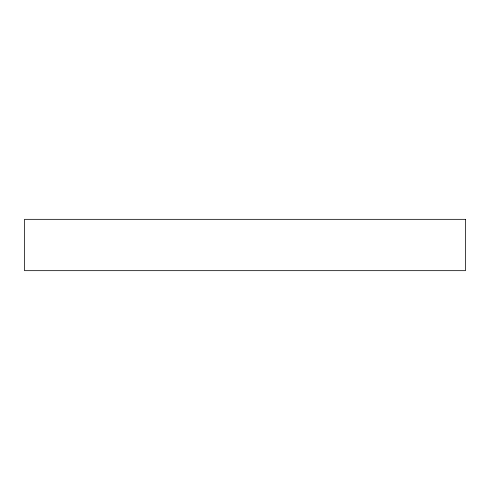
<?xml version="1.0" encoding="UTF-8"?>
<svg xmlns="http://www.w3.org/2000/svg" width="490" height="490" viewBox="0 0 490 490"><rect width="100%" height="100%" fill="white"/><g stroke="black" fill="none" stroke-linecap="round" stroke-linejoin="round"><path stroke-width="0.73" d="M465.5 219.336L24.5 219.336L24.5 270.664L465.5 270.664L465.5 219.336"/></g></svg>
